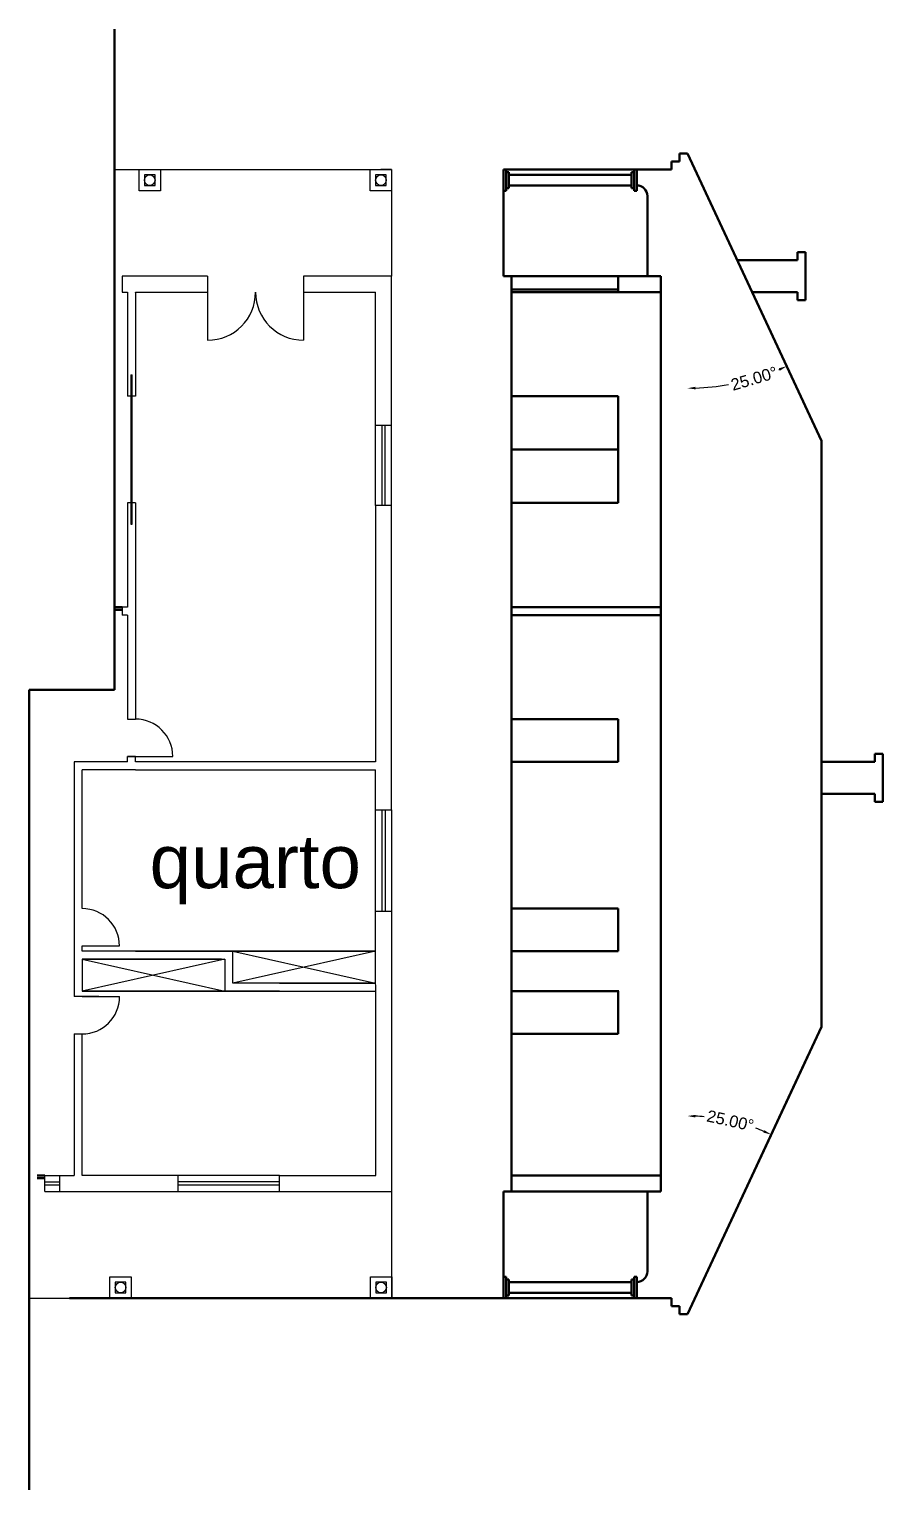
# Model space of a CAD drawing. Header units: millimetres. Extents: x 1315 to 1720, y -131 to -50.
# Drawn here: x 1601.47 to 1617.46, y -87.83 to -60.46 of the extents above; entities that cross this region are included whole.
import ezdxf

# ---------------------------------------------------------------- set-up
doc = ezdxf.new("R2010")
doc.units = ezdxf.units.MM
doc.layers.add('cortes', color=6, linetype='Continuous')
doc.styles.get("Standard").update_dxf_attribs({"font": 'ARIALUNI.TTF', "height": 0.22})
doc.dimstyles.get("Standard").update_dxf_attribs({"dimtxt": 0.15, "dimasz": 0.15, "dimexe": 0.0625, "dimexo": 0.0625, "dimgap": 0.0625, "dimtad": 0, "dimzin": 0, "dimdsep": 46, "dimtxsty": 'Standard', "dimcen": 2.5, "dimclrd": 256, "dimclre": 256, "dimclrt": 256, "dimazin": 0, "dimtfac": 1, "dimtofl": 0, "dimtmove": 0, "dimatfit": 3, "dimfxl": 0.0625, "dimfxlon": 1, "dimtolj": 1, "dimtzin": 0, "dimlwd": -1, "dimlwe": -1, "dimarcsym": 0})

# ---------------------------------------------------------------- blocks, each defined once
blk = doc.blocks.new('*D159')
at = {"layer": 'cortes', "ltscale": 0.05, "transparency": 16777216}
for start, end in [(85.1443, 87.6846), (67.3154, 69.8557)]:
    blk.add_arc((1613.802, -84.537), 3.712, start, end, dxfattribs=at)
at = {"layer": 'cortes', "lineweight": 100, "ltscale": 0.05, "transparency": 16777216}
for points in [[(1613.952, -80.853), (1613.953, -80.803), (1613.802, -80.825)], [(1615.244, -81.09), (1615.224, -81.135), (1615.371, -81.173)]]:
    blk.add_solid(points, dxfattribs=at)
at = {"layer": 'Defpoints', "color": 0, "lineweight": 100, "ltscale": 0.05, "transparency": 16777216}
for p in [(1613.802, -62.787), (1616.083, -79.646), (1614.867, -80.981), (1613.802, -84.537), (1613.802, -84.537)]:
    blk.add_point(p, dxfattribs=at)
at = {"layer": 'cortes', "lineweight": 100, "ltscale": 0.05, "transparency": 16777216, "insert": (1614.606, -80.913), "char_height": 0.22, "attachment_point": 5, "rotation": 347.5}
blk.add_mtext('\\A1;25.00°', dxfattribs=at)
blk = doc.blocks.new('*D160')
at = {"layer": 'cortes', "ltscale": 0.05, "transparency": 16777216}
for start, end in [(292.9362, 293.0463), (271.9537, 280.0467)]:
    blk.add_arc((1613.802, -62.787), 4.399, start, end, dxfattribs=at)
at = {"layer": 'cortes', "lineweight": 100, "ltscale": 0.05, "transparency": 16777216}
for points in [[(1615.514, -66.813), (1615.535, -66.858), (1615.661, -66.775)], [(1613.953, -67.209), (1613.952, -67.159), (1613.802, -67.187)]]:
    blk.add_solid(points, dxfattribs=at)
at = {"layer": 'Defpoints', "color": 0, "lineweight": 100, "ltscale": 0.05, "transparency": 16777216}
for p in [(1613.802, -62.787), (1613.802, -62.787), (1614.44, -67.14), (1616.312, -68.17), (1613.802, -84.537)]:
    blk.add_point(p, dxfattribs=at)
at = {"layer": 'cortes', "lineweight": 100, "ltscale": 0.05, "transparency": 16777216, "insert": (1615.051, -67.006), "char_height": 0.22, "attachment_point": 5, "rotation": 16.4915}
blk.add_mtext('\\A1;25.00°', dxfattribs=at)

msp = doc.modelspace()

# ---------------------------------------------------------------- linework, layer by layer
at = {"color": 3}
for p, q in [((1603.066, -63.087), (1608.258, -63.087)), ((1608.258, -63.087), (1608.058, -63.087)), ((1608.258, -63.087), (1608.258, -63.501)), ((1608.258, -63.087), (1608.258, -63.287)), ((1608.258, -63.087), (1608.258, -65.087)), ((1604.808, -65.087), (1603.208, -65.087)), ((1603.208, -65.087), (1603.208, -65.387)), ((1604.808, -65.087), (1604.808, -65.387)), ((1608.258, -65.087), (1606.608, -65.087)), ((1606.608, -65.087), (1606.608, -65.387)), ((1608.258, -67.887), (1608.258, -65.087)), ((1603.208, -65.387), (1603.308, -65.387)), ((1603.308, -65.387), (1603.308, -66.002)), ((1603.308, -65.387), (1603.308, -65.387)), ((1603.458, -65.393), (1603.458, -65.387)), ((1603.458, -65.387), (1604.808, -65.387)), ((1603.458, -65.393), (1603.458, -67.337)), ((1604.808, -65.387), (1604.808, -66.287)), ((1604.808, -65.387), (1604.808, -65.387)), ((1606.608, -65.387), (1607.958, -65.387)), ((1606.608, -65.387), (1606.608, -66.287)), ((1607.958, -67.887), (1607.958, -65.387)), ((1603.308, -66.002), (1603.308, -67.337)), ((1603.368, -66.937), (1603.368, -69.737)), ((1603.368, -66.937), (1603.398, -66.937)), ((1603.398, -69.737), (1603.398, -66.937)), ((1603.398, -66.937), (1603.398, -66.937)), ((1603.458, -67.337), (1603.308, -67.337)), ((1603.368, -67.637), (1603.398, -67.637)), ((1607.958, -69.387), (1607.958, -67.887)), ((1608.258, -67.887), (1607.958, -67.887)), ((1607.958, -67.887), (1607.958, -67.887)), ((1608.078, -69.387), (1608.078, -67.887)), ((1608.138, -69.387), (1608.138, -67.887)), ((1608.258, -69.387), (1608.258, -67.887)), ((1603.368, -68.337), (1603.398, -68.337)), ((1603.368, -69.037), (1603.398, -69.037)), ((1603.458, -69.337), (1603.308, -69.337)), ((1603.308, -69.337), (1603.308, -71.287)), ((1603.458, -69.337), (1603.458, -71.437)), ((1608.258, -69.387), (1607.958, -69.387)), ((1607.958, -69.387), (1607.958, -74.187)), ((1608.258, -75.087), (1608.258, -69.387)), ((1603.368, -69.737), (1603.398, -69.737)), ((1603.308, -71.287), (1603.208, -71.287)), ((1603.208, -71.287), (1603.208, -71.287)), ((1603.208, -71.287), (1603.208, -71.437)), ((1603.308, -71.437), (1603.208, -71.437)), ((1603.308, -71.437), (1603.308, -73.387)), ((1603.458, -71.437), (1603.458, -73.387)), ((1603.308, -73.387), (1603.458, -73.387)), ((1603.458, -74.087), (1603.308, -74.087)), ((1603.308, -74.087), (1603.458, -74.087)), ((1603.308, -74.187), (1603.308, -74.087)), ((1603.458, -74.187), (1603.458, -74.087)), ((1603.458, -74.087), (1604.158, -74.087)), ((1602.457, -74.187), (1602.307, -74.187)), ((1602.307, -74.187), (1602.308, -74.337)), ((1602.308, -74.337), (1602.309, -78.587)), ((1603.308, -74.187), (1602.457, -74.187)), ((1602.458, -75.087), (1602.458, -74.337)), ((1603.458, -74.337), (1602.458, -74.337)), ((1607.958, -74.187), (1603.458, -74.187)), ((1603.458, -74.337), (1607.958, -74.337)), ((1607.958, -74.187), (1607.958, -74.187)), ((1607.958, -74.337), (1607.958, -74.337)), ((1607.958, -75.087), (1607.958, -74.337)), ((1602.459, -76.938), (1602.458, -75.087)), ((1607.958, -76.987), (1607.958, -75.087)), ((1607.958, -75.087), (1608.258, -75.087)), ((1608.078, -76.987), (1608.078, -75.087)), ((1608.138, -75.087), (1608.138, -76.987)), ((1608.258, -75.087), (1608.258, -76.987)), ((1607.958, -78.237), (1607.958, -76.987)), ((1607.958, -76.987), (1608.258, -76.987)), ((1608.259, -82.237), (1608.259, -76.987)), ((1602.459, -77.737), (1602.459, -77.637)), ((1602.459, -77.637), (1603.159, -77.637)), ((1607.958, -77.737), (1602.459, -77.737)), ((1605.069, -77.887), (1602.459, -77.887)), ((1602.459, -77.887), (1605.084, -77.887)), ((1602.459, -77.887), (1605.094, -77.887)), ((1602.459, -77.887), (1605.134, -77.887)), ((1605.134, -77.887), (1602.459, -78.487)), ((1602.459, -77.887), (1605.134, -78.487)), ((1602.459, -77.887), (1602.459, -78.487)), ((1603.458, -77.737), (1607.958, -77.737)), ((1603.458, -77.887), (1605.069, -77.887)), ((1605.134, -77.887), (1605.134, -78.487)), ((1605.283, -78.337), (1605.283, -77.737)), ((1607.958, -77.737), (1605.283, -78.337)), ((1605.283, -77.737), (1607.958, -78.337)), ((1607.958, -78.237), (1607.958, -78.237)), ((1607.959, -78.487), (1607.958, -78.237)), ((1606.159, -78.487), (1602.459, -78.487)), ((1602.459, -78.487), (1607.959, -78.487)), ((1602.459, -78.487), (1605.069, -78.487)), ((1607.958, -78.337), (1605.283, -78.337)), ((1607.958, -78.337), (1605.333, -78.337)), ((1606.159, -78.337), (1605.348, -78.337)), ((1606.159, -78.337), (1607.958, -78.337)), ((1607.959, -81.937), (1607.959, -78.487)), ((1602.459, -78.587), (1602.309, -78.587)), ((1602.773, -78.587), (1602.459, -78.587)), ((1602.459, -78.587), (1603.159, -78.587)), ((1602.309, -79.287), (1602.309, -81.108)), ((1602.309, -79.287), (1602.459, -79.287)), ((1602.459, -80.873), (1602.459, -79.287)), ((1602.459, -81.937), (1602.459, -80.873)), ((1602.309, -81.108), (1602.309, -81.937)), ((1601.759, -81.937), (1602.24, -81.937)), ((1601.759, -82.237), (1601.759, -81.937)), ((1601.759, -82.057), (1602.039, -82.057)), ((1602.039, -82.237), (1602.039, -81.937)), ((1602.24, -81.937), (1602.309, -81.937)), ((1602.609, -81.937), (1602.459, -81.937)), ((1603.017, -81.937), (1602.609, -81.937)), ((1604.259, -81.937), (1603.017, -81.937)), ((1604.259, -82.237), (1604.259, -81.937)), ((1606.159, -81.937), (1604.259, -81.937)), ((1606.159, -82.057), (1604.259, -82.057)), ((1606.159, -82.237), (1606.159, -81.937)), ((1606.159, -81.937), (1607.959, -81.937)), ((1607.959, -81.937), (1607.959, -81.937)), ((1608.259, -82.237), (1608.259, -81.937)), ((1601.759, -82.117), (1602.039, -82.117)), ((1601.759, -82.237), (1601.759, -82.237)), ((1601.759, -82.237), (1602.039, -82.237)), ((1602.039, -82.237), (1604.259, -82.237)), ((1604.259, -82.117), (1606.159, -82.117)), ((1604.259, -82.237), (1606.159, -82.237)), ((1604.259, -82.237), (1608.259, -82.237)), ((1608.259, -82.237), (1608.259, -82.237)), ((1608.259, -84.237), (1608.259, -82.237)), ((1601.466, -84.237), (1602.979, -84.237)), ((1601.466, -84.237), (1602.979, -84.237)), ((1602.979, -84.237), (1603.179, -84.237)), ((1603.379, -84.237), (1607.859, -84.237)), ((1608.259, -84.237), (1607.936, -84.237))]:
    msp.add_line(p, q, dxfattribs=at)
for points in [[(1603.524, -63.487), (1603.524, -63.087), (1603.924, -63.087), (1603.924, -63.487)], [(1603.824, -63.387), (1603.824, -63.187), (1603.624, -63.187), (1603.624, -63.387)], [(1607.858, -63.487), (1607.858, -63.087), (1608.258, -63.087), (1608.258, -63.487)], [(1608.158, -63.387), (1608.158, -63.187), (1607.958, -63.187), (1607.958, -63.387)], [(1602.979, -84.237), (1602.979, -83.837), (1603.379, -83.837), (1603.379, -84.237)], [(1603.279, -84.137), (1603.279, -83.937), (1603.079, -83.937), (1603.079, -84.137)], [(1607.859, -84.237), (1607.859, -83.837), (1608.259, -83.837), (1608.259, -84.237)], [(1608.159, -84.137), (1608.159, -83.937), (1607.959, -83.937), (1607.959, -84.137)]]:
    msp.add_lwpolyline(points, close=True, dxfattribs=at)
for centre in [(1603.724, -63.289), (1608.058, -63.289), (1603.179, -84.039), (1608.059, -84.039)]:
    msp.add_circle(centre, 0.1, dxfattribs=at)
for centre, radius, start, end in [((1604.808, -65.387), 0.9, 270, 0), ((1606.608, -65.387), 0.9, 180, 270), ((1603.458, -74.087), 0.7, 0, 90), ((1602.459, -77.638), 0.7, 0.0462, 90), ((1602.459, -78.587), 0.7, 270, 0)]:
    msp.add_arc(centre, radius, start, end, dxfattribs=at)
at = {"layer": 'cortes', "lineweight": 100, "ltscale": 0.05}
for p, q in [((1603.066, -60.459), (1603.066, -72.836)), ((1613.502, -63.087), (1613.502, -62.937)), ((1613.502, -62.937), (1613.652, -62.937)), ((1613.652, -62.937), (1613.652, -62.787)), ((1613.652, -62.787), (1613.802, -62.787)), ((1613.802, -62.787), (1616.312, -68.17)), ((1610.352, -63.487), (1610.352, -63.087)), ((1610.402, -63.087), (1610.352, -63.087)), ((1610.352, -63.087), (1610.352, -65.087)), ((1610.402, -63.137), (1610.402, -63.087)), ((1610.402, -63.087), (1610.502, -63.087)), ((1610.452, -63.137), (1610.402, -63.137)), ((1610.402, -63.137), (1610.402, -63.437)), ((1610.452, -63.187), (1610.452, -63.137)), ((1612.752, -63.187), (1610.452, -63.187)), ((1610.452, -63.187), (1610.452, -63.387)), ((1610.502, -63.087), (1613.502, -63.087)), ((1612.752, -63.187), (1612.752, -63.137)), ((1612.752, -63.137), (1612.802, -63.137)), ((1612.752, -63.187), (1612.752, -63.412)), ((1612.802, -63.137), (1612.802, -63.087)), ((1612.802, -63.087), (1612.852, -63.087)), ((1612.802, -63.137), (1612.802, -63.437)), ((1612.852, -63.087), (1612.852, -63.487)), ((1613.502, -63.087), (1613.052, -63.087)), ((1613.502, -63.087), (1613.052, -63.087)), ((1610.402, -63.487), (1610.352, -63.487)), ((1610.452, -63.437), (1610.402, -63.437)), ((1610.402, -63.437), (1610.402, -63.487)), ((1610.452, -63.387), (1612.752, -63.387)), ((1610.452, -63.387), (1610.452, -63.437)), ((1612.752, -63.387), (1612.752, -63.437)), ((1612.752, -63.437), (1612.802, -63.437)), ((1612.802, -63.437), (1612.802, -63.487)), ((1612.802, -63.487), (1612.852, -63.487)), ((1613.052, -63.587), (1613.052, -65.087)), ((1615.015, -64.787), (1614.735, -64.787)), ((1615.015, -64.787), (1615.865, -64.787)), ((1615.865, -64.787), (1615.865, -64.637)), ((1615.865, -64.637), (1616.015, -64.637)), ((1616.015, -65.537), (1616.015, -64.637)), ((1610.502, -65.087), (1610.352, -65.087)), ((1610.502, -65.087), (1613.302, -65.087)), ((1610.502, -65.087), (1610.502, -65.387)), ((1612.502, -65.087), (1612.502, -65.387)), ((1613.302, -65.387), (1613.302, -65.087)), ((1610.502, -65.337), (1612.502, -65.337)), ((1610.502, -65.387), (1610.502, -82.237)), ((1610.502, -65.387), (1613.302, -65.387)), ((1613.302, -65.387), (1613.302, -81.937)), ((1615.015, -65.387), (1615.865, -65.387)), ((1615.015, -65.387), (1615.865, -65.387)), ((1615.865, -65.387), (1615.865, -65.537)), ((1615.865, -65.537), (1616.015, -65.537)), ((1610.502, -67.337), (1612.502, -67.337)), ((1612.502, -67.337), (1612.502, -69.337)), ((1610.502, -68.337), (1612.502, -68.337)), ((1616.312, -75.105), (1616.312, -68.17)), ((1610.502, -69.337), (1612.502, -69.337)), ((1603.208, -71.287), (1603.066, -71.287)), ((1603.208, -71.337), (1603.066, -71.337)), ((1610.502, -71.287), (1613.302, -71.287)), ((1610.502, -71.437), (1613.302, -71.437)), ((1603.066, -72.836), (1601.466, -72.836)), ((1601.466, -72.836), (1601.466, -87.829)), ((1610.502, -73.387), (1612.502, -73.387)), ((1610.502, -73.387), (1610.502, -74.187)), ((1612.502, -74.087), (1612.502, -73.387)), ((1612.502, -74.087), (1612.502, -74.187)), ((1617.312, -74.187), (1617.312, -74.037)), ((1617.312, -74.037), (1617.462, -74.037)), ((1617.462, -74.037), (1617.462, -74.787)), ((1610.502, -74.187), (1612.502, -74.187)), ((1616.312, -74.187), (1617.312, -74.187)), ((1616.312, -74.187), (1616.312, -74.787)), ((1616.312, -74.787), (1617.312, -74.787)), ((1617.312, -74.937), (1617.312, -74.787)), ((1617.462, -74.937), (1617.312, -74.937)), ((1617.462, -74.787), (1617.462, -74.937)), ((1616.312, -75.105), (1616.312, -79.155)), ((1610.502, -76.938), (1612.502, -76.938)), ((1610.502, -76.938), (1610.502, -77.738)), ((1612.502, -77.637), (1612.502, -76.938)), ((1612.502, -77.637), (1612.502, -77.738)), ((1610.502, -77.738), (1612.502, -77.738)), ((1610.502, -79.287), (1610.502, -78.487)), ((1610.502, -78.487), (1612.513, -78.487)), ((1612.502, -78.583), (1612.502, -78.487)), ((1612.502, -78.583), (1612.503, -78.583)), ((1612.502, -78.587), (1612.502, -79.287)), ((1610.502, -79.287), (1612.502, -79.287)), ((1613.802, -84.537), (1616.312, -79.155)), ((1613.802, -84.537), (1616.083, -79.646)), ((1601.759, -81.937), (1601.617, -81.937)), ((1601.759, -81.987), (1601.617, -81.987)), ((1610.502, -81.937), (1613.302, -81.937)), ((1613.302, -81.937), (1613.302, -82.237)), ((1610.352, -82.237), (1610.352, -84.137)), ((1610.352, -82.237), (1610.502, -82.237)), ((1610.502, -82.237), (1613.302, -82.237)), ((1613.277, -82.237), (1613.052, -82.237)), ((1613.052, -82.237), (1613.052, -83.737)), ((1610.352, -84.237), (1610.352, -83.837)), ((1610.402, -83.837), (1610.352, -83.837)), ((1610.402, -83.887), (1610.402, -83.837)), ((1610.452, -83.887), (1610.402, -83.887)), ((1610.402, -83.887), (1610.402, -84.187)), ((1610.452, -83.937), (1610.452, -83.887)), ((1612.752, -83.937), (1610.452, -83.937)), ((1610.452, -83.937), (1610.452, -84.137)), ((1612.752, -83.937), (1612.752, -83.887)), ((1612.752, -83.887), (1612.802, -83.887)), ((1612.752, -83.937), (1612.752, -84.162)), ((1612.802, -83.887), (1612.802, -83.837)), ((1612.802, -83.837), (1612.852, -83.837)), ((1612.802, -83.887), (1612.802, -84.187)), ((1612.852, -83.837), (1612.852, -84.237)), ((1602.223, -84.237), (1613.502, -84.237)), ((1610.352, -84.237), (1610.202, -84.237)), ((1610.402, -84.237), (1610.352, -84.237)), ((1610.452, -84.187), (1610.402, -84.187)), ((1610.402, -84.187), (1610.402, -84.237)), ((1610.452, -84.137), (1612.752, -84.137)), ((1610.452, -84.137), (1610.452, -84.187)), ((1612.752, -84.137), (1612.752, -84.187)), ((1612.752, -84.187), (1612.802, -84.187)), ((1612.802, -84.187), (1612.802, -84.237)), ((1612.802, -84.237), (1612.852, -84.237)), ((1613.502, -84.237), (1613.052, -84.237)), ((1613.502, -84.237), (1613.502, -84.387)), ((1613.502, -84.387), (1613.652, -84.387)), ((1613.652, -84.387), (1613.652, -84.537)), ((1613.652, -84.537), (1613.802, -84.537))]:
    msp.add_line(p, q, dxfattribs=at)
for centre, start, end in [((1612.852, -63.587), 0, 90), ((1612.852, -83.737), 270, 0)]:
    msp.add_arc(centre, 0.2, start, end, dxfattribs=at)

# ---------------------------------------------------------------- texts
at = {"lineweight": 100, "ltscale": 0.05, "insert": (1603.723, -75.555), "char_height": 1, "attachment_point": 1}
msp.add_mtext_dynamic_manual_height_columns('quarto', width=61.49092, gutter_width=88.691, heights=[0], dxfattribs=at)

# ---------------------------------------------------------------- dimensions: what is measured, and where the dimension line sits
at = {"layer": 'cortes', "lineweight": 100, "ltscale": 0.05}
dim = msp.add_angular_dim_2l(base=(1614.867, -80.981), line1=((1613.802, -62.787), (1613.802, -84.537)), line2=((1613.802, -84.537), (1616.083, -79.646)), dimstyle='Standard', dxfattribs=at)
dim.commit()
dim.dimension.update_dxf_attribs({"geometry": '*D159', "text_midpoint": (1614.606, -80.913)})
dim = msp.add_angular_dim_2l(base=(1614.44, -67.14), line1=((1613.802, -62.787), (1613.802, -84.537)), line2=((1613.802, -62.787), (1616.312, -68.17)), dimstyle='Standard', dxfattribs=at)
dim.commit()
dim.dimension.update_dxf_attribs({"geometry": '*D160', "text_midpoint": (1615.051, -67.006), "dimtype": 162})

doc.saveas('drawing.dxf')
